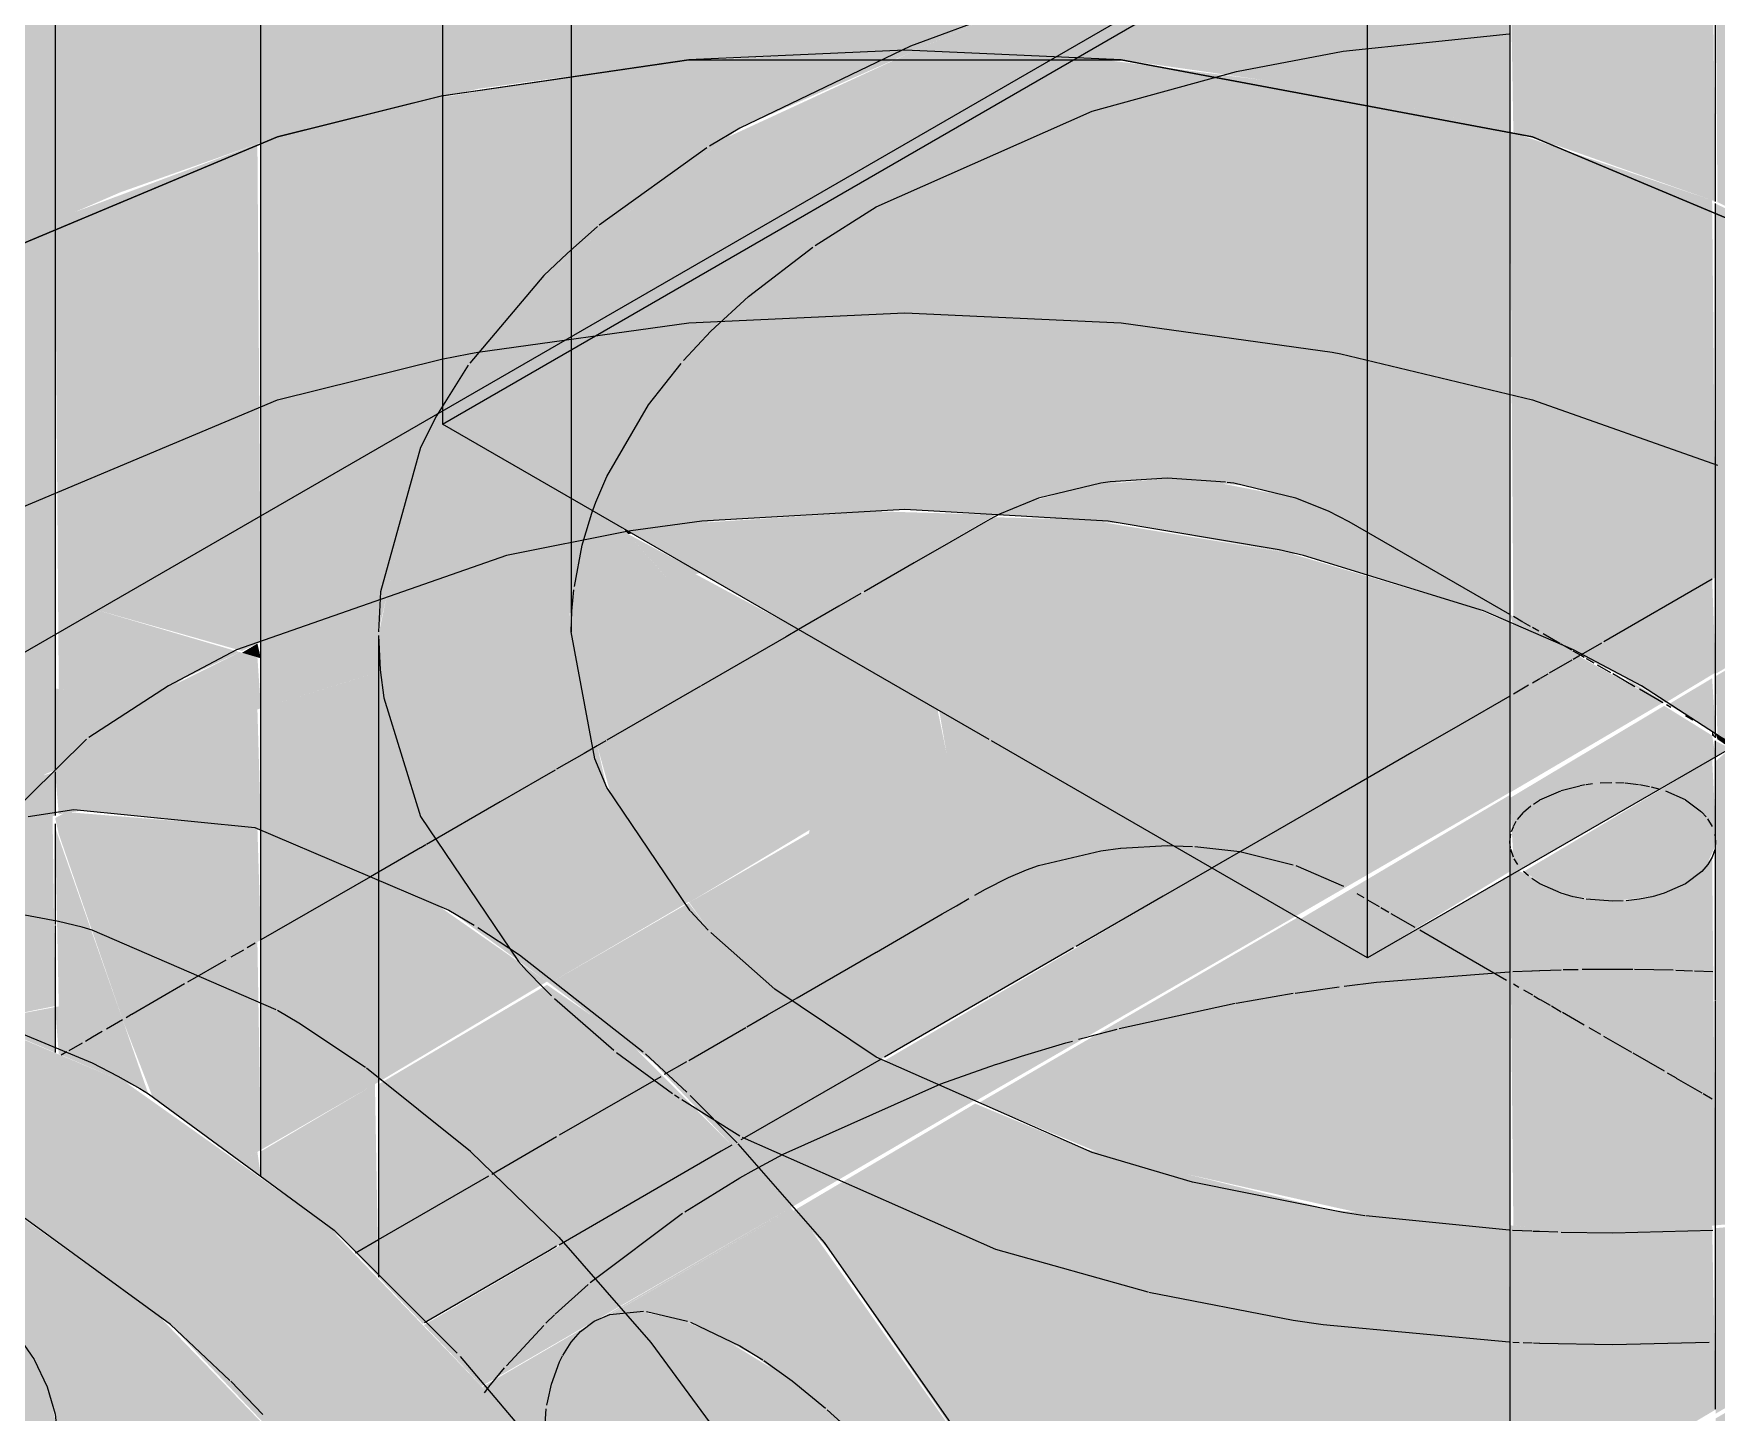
# Model space of a CAD drawing. Header units: millimetres. Extents: x -3207 to 1412, y 342 to 5433.
# Drawn here: x -1410.8 to -1280, y 1945.6 to 2052.9 of the extents above; entities that cross this region are included whole.
import ezdxf

# ---------------------------------------------------------------- set-up
doc = ezdxf.new("R2010")
doc.units = ezdxf.units.MM
for name, color, linetype, lineweight in [('A-_ANNOTSPNO_A', 7, 'Continuous', 9), ('M-_EQPT----_E', 7, 'Continuous', 9), ('M-_WATR----_E', 5, 'Continuous', 9)]:
    doc.layers.add(name, color=color, linetype=linetype, lineweight=lineweight)

# ---------------------------------------------------------------- blocks, each defined once
blk = doc.blocks.new('ВертикальныйМногоступенчатыйЦентробежныйНасос_CDM15-CDM20_CNP - CDM15-4FSWPC-698583-В10 Аксонометрия')
at = {"layer": 'M-_EQPT----_E', "lineweight": 20}
for color, points in [(252, [(-1296.01, 2007.01), (-1296.01, 2007.7), (-1308.52, 2014.92), (-1312.82, 2012.43), (-1312.06, 2012.3), (-1298.06, 2007.98)]), (155, [(-1319.19, 1987.98), (-1296.01, 2001.36), (-1296.01, 2007.01), (-1298.69, 2008.17), (-1312.89, 2012.4), (-1337.19, 1998.37), (-1320.78, 1988.89)]), (252, [(-1290.64, 2004.46), (-1290.52, 2004.53), (-1296.01, 2007.7), (-1295.74, 2006.88), (-1291.19, 2004.72)]), (145, [(-1296.01, 2001.36), (-1290.64, 2004.46), (-1296.01, 2007.01), (-1296.01, 2002.16)]), (153, [(-1350.53, 1990.66), (-1339.81, 1996.85), (-1340.52, 2000.29), (-1347.43, 2004.28), (-1350.47, 1990.95)]), (145, [(-1296.01, 1993.85), (-1284.12, 2000.84), (-1290.64, 2004.46), (-1296.01, 2001.36), (-1296.01, 1993.87)]), (155, [(-1312.69, 1984.22), (-1296.01, 1993.87), (-1296.01, 2001.36), (-1319.16, 1987.96), (-1314.97, 1985.54)]), (252, [(-1295.08, 1987.91), (-1280.01, 1996.62), (-1280.28, 1998.29), (-1284.01, 2000.6), (-1296.01, 1993.43), (-1295.74, 1988.82), (-1295.11, 1987.95)]), (252, [(-1280.01, 1998.1), (-1280.28, 1998.62), (-1280.28, 1998.29), (-1280.02, 1998.11)]), (252, [(-1278.85, 1997.29), (-1278.41, 1997.54), (-1280.01, 1998.46), (-1279.87, 1998), (-1279.5, 1997.75)]), (145, [(-1288.01, 1985.4), (-1284.98, 1985.79), (-1283.18, 1986.38), (-1281.72, 1987.23), (-1280.68, 1988.27), (-1280.13, 1989.5), (-1280.01, 1991.12), (-1280.28, 1996.46), (-1294.94, 1987.71), (-1292.84, 1986.39), (-1291.05, 1985.79), (-1289.05, 1985.48)]), (145, [(-1296.01, 1987.38), (-1295.11, 1987.95), (-1295.89, 1989.51), (-1296.01, 1988.82), (-1296.01, 1987.45)])]:
    blk.add_hatch(color=color, dxfattribs=at).paths.add_polyline_path(points)
h = blk.add_hatch(color=153, dxfattribs=at)
h.paths.add_polyline_path([(-1302.74, 1932.23), (-1296.01, 1933.84), (-1296.17, 1936.03), (-1300.38, 1933.6)])
h.paths.add_polyline_path([(-1280.01, 1939.3), (-1277.72, 1940.41), (-1265.84, 1946.49), (-1254.98, 1954.13), (-1253.37, 1955.64), (-1255.2, 1959.68), (-1280.01, 1945.17), (-1280.01, 1939.35)])
h.paths.add_polyline_path([(-1380.57, 1952.54), (-1356.53, 1966.42), (-1364.71, 1974.64), (-1370.9, 1978.9), (-1384.01, 1971.16), (-1384.01, 1956.17), (-1380.74, 1952.72)])
h.paths.add_polyline_path([(-1344.92, 1973.12), (-1319.19, 1987.98), (-1337.19, 1998.37), (-1359.83, 1985.3), (-1358.16, 1982.97), (-1345.29, 1973.28)])
h.paths.add_polyline_path([(-1351.93, 1961.57), (-1337.66, 1969.9), (-1344.92, 1973.12), (-1356.53, 1966.42), (-1353.54, 1963.27)])
h = blk.add_hatch(color=145, dxfattribs=at)
h.paths.add_polyline_path([(-1347.08, 1943.87), (-1341.52, 1944.05), (-1339.32, 1944.17), (-1350.57, 1960.13), (-1351.83, 1961.45), (-1365.97, 1953.26), (-1362.79, 1953.4), (-1359.37, 1952.49), (-1354.73, 1950.05), (-1349.99, 1946.52), (-1347.13, 1943.92)])
h.paths.add_polyline_path([(-1280.01, 1960.19), (-1265.76, 1961.48), (-1256.98, 1963.58), (-1265.87, 1982.5), (-1268.22, 1986.99), (-1276.52, 1995.65), (-1278.85, 1997.29), (-1280.01, 1996.29), (-1280.01, 1961.18)])
h.paths.add_polyline_path([(-1296.01, 1960.19), (-1296.01, 1987.38), (-1307.08, 1980.99), (-1312.53, 1984.13), (-1337.28, 1969.73), (-1327.26, 1965.55), (-1307.16, 1961.04), (-1296.08, 1960.2)])
h = blk.add_hatch(color=155, dxfattribs=at)
h.paths.add_polyline_path([(-1307.08, 1980.99), (-1296.01, 1987.71), (-1296.01, 1993.67), (-1312.32, 1984.01), (-1307.4, 1981.17)])
h.paths.add_polyline_path([(-1280.01, 1996.62), (-1278.85, 1997.29), (-1280.01, 1997.87), (-1280.01, 1997.18)])
h = blk.add_hatch(color=145, dxfattribs=at)
h.paths.add_polyline_path([(-1303.27, 1932.11), (-1302.74, 1932.23), (-1301.31, 1933.24)])
h.paths.add_polyline_path([(-1375.97, 1947.69), (-1351.93, 1961.57), (-1356.53, 1966.42), (-1380.47, 1952.44), (-1376.28, 1948.01)])
h.paths.add_polyline_path([(-1337.57, 1969.86), (-1312.69, 1984.22), (-1319.19, 1987.98), (-1344.65, 1973), (-1337.66, 1969.9)])
h = blk.add_hatch(color=145, dxfattribs=at)
h.paths.add_polyline_path([(-1336.93, 1927.78), (-1331.07, 1928.26), (-1338.15, 1942.46), (-1339.12, 1943.87), (-1344.68, 1944.05), (-1346.99, 1943.78), (-1342.85, 1939), (-1340.17, 1935.1), (-1337.75, 1930.21), (-1337.09, 1928.26)])
h.paths.add_polyline_path([(-1288.01, 1959.58), (-1280.01, 1960.19), (-1280.28, 1988.82), (-1281.72, 1987.23), (-1283.18, 1986.38), (-1284.99, 1985.78), (-1287.21, 1985.46), (-1289.71, 1985.53), (-1291.35, 1985.86), (-1292.84, 1986.39), (-1294.52, 1987.4), (-1295.34, 1987.77), (-1296.01, 1987.38), (-1295.74, 1960.17), (-1288.81, 1959.64)])
h = blk.add_hatch(color=153, dxfattribs=at)
h.paths.add_polyline_path([(-1384.01, 1956.17), (-1384.28, 1971.18), (-1393.15, 1965.94), (-1393.15, 1963.96), (-1386.85, 1959.17), (-1384.28, 1956.46)])
h.paths.add_polyline_path([(-1356.53, 1966.42), (-1344.92, 1973.12), (-1345.29, 1973.28), (-1358.3, 1983.17), (-1359.87, 1985.27), (-1370.71, 1979.01), (-1362.66, 1972.9), (-1357.22, 1967.16)])
h = blk.add_hatch(color=153, dxfattribs=at)
h.paths.add_polyline_path([(-1393.15, 1963.96), (-1393.42, 1965.9), (-1394.75, 1965.13), (-1393.19, 1963.99)])
h.paths.add_polyline_path([(-1401.88, 1970.34), (-1403.9, 1976.18), (-1408.67, 1973.43), (-1402.56, 1970.83)])
h = blk.add_hatch(color=145, dxfattribs=at)
h.paths.add_polyline_path([(-1351.82, 1961.45), (-1351.93, 1961.57), (-1375.92, 1947.63), (-1372.75, 1944.03), (-1366.77, 1935.27), (-1356.09, 1941.28), (-1351.91, 1942.9), (-1347.36, 1944.17), (-1349.62, 1946.2), (-1351.83, 1948.1), (-1357.68, 1951.68), (-1360.39, 1952.82), (-1363.52, 1953.46), (-1366.02, 1953.25), (-1351.83, 1961.45)])
h.paths.add_polyline_path([(-1310.9, 1930.39), (-1307.49, 1931.1), (-1303.27, 1932.11), (-1296.01, 1936.3), (-1296.08, 1960.2), (-1309.84, 1961.38), (-1329.28, 1966.19), (-1337.6, 1969.66), (-1351.71, 1961.33), (-1348.94, 1958.24), (-1339.02, 1943.86), (-1336.21, 1943.38), (-1331.66, 1942), (-1326.76, 1939.54), (-1310.92, 1930.4)])
h.paths.add_polyline_path([(-1280.01, 1945.54), (-1255.34, 1959.98), (-1256.98, 1963.58), (-1268.16, 1961.09), (-1280.01, 1959.97), (-1280.01, 1945.61)])
h = blk.add_hatch(color=145, dxfattribs=at)
h.paths.add_polyline_path([(-1343.06, 1927.5), (-1336.93, 1927.78), (-1338.57, 1932.1), (-1341.28, 1936.84), (-1345.34, 1942), (-1347.25, 1943.85), (-1349.91, 1943.38), (-1353.06, 1942.62), (-1359.23, 1939.62), (-1366.75, 1935.25), (-1362.2, 1928.58), (-1357.46, 1928.15), (-1344.38, 1927.56)])
h.paths.add_polyline_path([(-1330.97, 1928.05), (-1323.64, 1928.62), (-1311.16, 1930.54), (-1330.86, 1941.65), (-1334.25, 1942.91), (-1339.06, 1943.78), (-1336.44, 1939.43), (-1331.02, 1928.15)])
h.paths.add_polyline_path([(-1296.01, 1936.3), (-1280.01, 1945.86), (-1280.28, 1960.17), (-1288.94, 1959.65), (-1296.01, 1960.19), (-1296.01, 1936.71)])
at = {"layer": 'M-_EQPT----_E', "color": 153, "lineweight": 20}
for p, q in [((-1280.01, 2039.82), (-1280.01, 2119.15)), ((-1296.01, 2113.69), (-1296.01, 2045.28)), ((-1369.01, 2089.02), (-1369.01, 2049.6)), ((-1393.15, 2005.57), (-1393.15, 2044.41)), ((-1409.15, 2038.34), (-1409.15, 2001.96)), ((-1369.01, 2016.74), (-1369.01, 2013.18)), ((-1369.01, 2013.18), (-1369.01, 2007.85)), ((-1368.77, 2009.87), (-1368.15, 2013.11)), ((-1368.15, 2013.11), (-1368.04, 2013.53)), ((-1383.85, 2009.46), (-1384.01, 2006.35)), ((-1368.96, 2007.97), (-1368.81, 2009.62)), ((-1369.01, 2006.35), (-1368.96, 2007.97)), ((-1369.01, 2007.85), (-1369.01, 2006.35)), ((-1367.19, 1996.49), (-1369.01, 2006.35)), ((-1393.15, 2004.3), (-1393.15, 2005.57)), ((-1384.01, 2006.08), (-1383.87, 2003.41)), ((-1384.01, 2006.07), (-1384.01, 2003.22)), ((-1393.15, 2000.4), (-1393.15, 2004.3)), ((-1384.01, 2003.22), (-1384.01, 2001.61)), ((-1383.87, 2003.41), (-1383.59, 2001.23)), ((-1366.99, 1997.49), (-1368.01, 1996.9)), ((-1409.15, 1995.96), (-1409.15, 1995.61)), ((-1280.01, 1995.33), (-1280.01, 1996.62)), ((-1358.35, 1983.15), (-1359.74, 1984.63)), ((-1409.15, 1983.52), (-1409.15, 1977.17)), ((-1353.17, 1978.57), (-1358.16, 1982.97)), ((-1373.12, 1980.72), (-1372.48, 1980.01)), ((-1373.03, 1981.23), (-1363.42, 1973.7)), ((-1384.01, 1977.52), (-1384.01, 1956.17)), ((-1370.32, 1977.83), (-1365.71, 1973.81)), ((-1409.15, 1977.17), (-1409.15, 1973.63)), ((-1403.9, 1976.18), (-1405.15, 1975.46)), ((-1406.24, 1974.83), (-1406.8, 1974.5)), ((-1405.49, 1975.26), (-1406.24, 1974.83)), ((-1393.15, 1963.96), (-1393.15, 1974.83)), ((-1385.02, 1972.46), (-1390.21, 1975.92)), ((-1296.01, 1975.72), (-1296.01, 1941.27)), ((-1408.23, 1973.68), (-1408.67, 1973.43)), ((-1407.06, 1974.36), (-1408.08, 1973.77)), ((-1365.48, 1973.63), (-1361.13, 1970.44)), ((-1363.24, 1973.54), (-1360.02, 1970.54)), ((-1280.01, 1950.51), (-1280.01, 1971.02)), ((-1360.99, 1970.35), (-1360.63, 1970.11)), ((-1308.97, 1961.18), (-1320.69, 1963.56)), ((-1307.3, 1960.93), (-1308.97, 1961.18)), ((-1296.07, 1959.82), (-1307.21, 1960.92)), ((-1294.3, 1959.73), (-1295.8, 1959.8)), ((-1293.7, 1959.7), (-1294.22, 1959.72)), ((-1292.28, 1959.65), (-1293.7, 1959.7)), ((-1288.01, 1959.58), (-1292.03, 1959.64)), ((-1280.22, 1959.8), (-1288.01, 1959.58)), ((-1370.71, 1958.23), (-1380.42, 1952.62)), ((-1310.53, 1952.47), (-1296.07, 1951.12)), ((-1295.79, 1951.11), (-1295.28, 1951.09)), ((-1294.99, 1951.07), (-1294.29, 1951.04)), ((-1294.17, 1951.04), (-1293.7, 1951.02)), ((-1280.01, 1945.89), (-1280.01, 1950.51))]:
    blk.add_line(p, q, dxfattribs=at)
at = {"layer": 'M-_EQPT----_E', "color": 253, "lineweight": 20}
for p, q in [((-1409.15, 2112.19), (-1409.15, 2038.34)), ((-1393.15, 2044.41), (-1393.15, 2102.95))]:
    blk.add_line(p, q, dxfattribs=at)
at = {"layer": 'M-_EQPT----_E', "color": 8, "lineweight": 20}
for p, q in [((-1296.01, 2054.35), (-1296.01, 2045.28)), ((-1280.01, 2039.82), (-1280.01, 2054.35)), ((-1308.97, 2051.52), (-1296.07, 2052.88)), ((-1317.28, 2049.95), (-1308.97, 2051.52)), ((-1368.04, 2013.53), (-1367.41, 2015.59)), ((-1295, 2007.12), (-1295.74, 2007.54)), ((-1294.4, 2006.77), (-1294.94, 2007.08)), ((-1293.76, 2006.4), (-1294.25, 2006.69)), ((-1292.13, 2005.46), (-1293.42, 2006.21)), ((-1291.19, 2004.92), (-1292.01, 2005.39)), ((-1409.15, 2001.96), (-1409.15, 1995.96)), ((-1393.6, 1982.13), (-1394.22, 1981.77))]:
    blk.add_line(p, q, dxfattribs=at)
at = {"layer": 'M-_EQPT----_E', "color": 155, "lineweight": 20}
for p, q in [((-1369.01, 2049.6), (-1369.01, 2018.97)), ((-1296.01, 2045.28), (-1296.01, 2042.87)), ((-1335.7, 2015.51), (-1336.43, 2015.13)), ((-1336.8, 2014.92), (-1339.5, 2013.36)), ((-1336.43, 2015.13), (-1336.8, 2014.92)), ((-1339.5, 2013.36), (-1342.35, 2011.72)), ((-1342.35, 2011.72), (-1346.24, 2009.47)), ((-1346.49, 2009.33), (-1348.21, 2008.34)), ((-1280.01, 1998.1), (-1280.01, 2008.11)), ((-1296.01, 2003.4), (-1296.01, 1998.39)), ((-1296.01, 2001.36), (-1299.87, 1999.13)), ((-1299.87, 1999.13), (-1303.63, 1996.96)), ((-1296.01, 1998.39), (-1296.01, 1987.38)), ((-1296.01, 1998.31), (-1296.01, 1994.96)), ((-1280.01, 1996.62), (-1280.01, 1997.87)), ((-1303.63, 1996.96), (-1310.53, 1992.98)), ((-1296.01, 1994.96), (-1296.01, 1993.87)), ((-1280.01, 1990.02), (-1280.01, 1995.33)), ((-1296.01, 1993.33), (-1296.01, 1992.88)), ((-1310.53, 1992.98), (-1319.16, 1988)), ((-1296.01, 1992.87), (-1296.01, 1990.71)), ((-1296.01, 1990.65), (-1296.01, 1990.02)), ((-1332.66, 1988.18), (-1327.83, 1989.33)), ((-1327.83, 1989.33), (-1326.29, 1989.53)), ((-1326.27, 1989.54), (-1322.66, 1989.73)), ((-1322.66, 1989.73), (-1322.15, 1989.72)), ((-1322.15, 1989.72), (-1320.7, 1989.67)), ((-1320.51, 1989.66), (-1317.48, 1989.33)), ((-1317.48, 1989.33), (-1317.01, 1989.26)), ((-1317.01, 1989.26), (-1312.86, 1988.24)), ((-1295.97, 1989.56), (-1296.01, 1989.99)), ((-1295.74, 1988.82), (-1295.94, 1989.42)), ((-1280.01, 1990.02), (-1280.05, 1989.56)), ((-1333.61, 1987.84), (-1332.66, 1988.18)), ((-1319.19, 1987.98), (-1322.97, 1985.79)), ((-1312.66, 1988.18), (-1308.94, 1986.58)), ((-1295.4, 1988.25), (-1295.68, 1988.71)), ((-1307.92, 1986), (-1307.37, 1985.68)), ((-1307.08, 1985.52), (-1306.18, 1985)), ((-1285.94, 1985.56), (-1286.97, 1985.44)), ((-1284.96, 1985.75), (-1285.94, 1985.56)), ((-1345.28, 1981.45), (-1340.16, 1984.41)), ((-1306.04, 1984.91), (-1305.42, 1984.56)), ((-1305.26, 1984.46), (-1303.39, 1983.38)), ((-1303.02, 1983.17), (-1300.15, 1981.51)), ((-1300.15, 1981.51), (-1296.27, 1979.27)), ((-1306.38, 1979.1), (-1296.07, 1979.92)), ((-1281.64, 1980), (-1280.23, 1979.94)), ((-1353.75, 1976.56), (-1351.43, 1977.9)), ((-1336.59, 1977.93), (-1344.65, 1973.28)), ((-1330.55, 1974.38), (-1330.03, 1974.53)), ((-1340.27, 1971.19), (-1336.01, 1972.7)), ((-1336.01, 1972.7), (-1335.73, 1972.79)), ((-1335.73, 1972.79), (-1333.99, 1973.35)), ((-1352.54, 1965.73), (-1340.27, 1971.19))]:
    blk.add_line(p, q, dxfattribs=at)
at = {"layer": 'M-_EQPT----_E', "color": 251, "lineweight": 20}
for p, q in [((-1328.51, 2046.85), (-1317.28, 2049.95)), ((-1345.29, 2039.42), (-1328.51, 2046.85)), ((-1350.04, 2036.41), (-1345.29, 2039.42)), ((-1355.22, 2032.45), (-1350.23, 2036.28)), ((-1348.21, 2008.34), (-1351.33, 2006.53)), ((-1280.01, 2000.48), (-1280.01, 2001.39)), ((-1280.01, 1998.1), (-1280.01, 2000.28))]:
    blk.add_line(p, q, dxfattribs=at)
at = {"layer": 'M-_EQPT----_E', "color": 252, "lineweight": 20}
for p, q in [((-1296.01, 2045.28), (-1296.01, 2042.87)), ((-1358.46, 2044), (-1366.83, 2037.98)), ((-1366.96, 2037.88), (-1369.34, 2035.79)), ((-1358.16, 2029.73), (-1355.22, 2032.45)), ((-1360.28, 2027.46), (-1358.16, 2029.73)), ((-1363, 2024.02), (-1360.47, 2027.24)), ((-1366.25, 2018.45), (-1363, 2024.01)), ((-1367.1, 2016.43), (-1366.25, 2018.45)), ((-1280.01, 2003.19), (-1280.01, 2007.88)), ((-1288.88, 2005.47), (-1290.64, 2004.46)), ((-1290.52, 2004.53), (-1291.08, 2004.85)), ((-1290.22, 2004.36), (-1290.52, 2004.53)), ((-1289.45, 2003.91), (-1290.05, 2004.26)), ((-1280.01, 2002.11), (-1280.01, 2002.91)), ((-1280.01, 2001.48), (-1280.01, 2001.94)), ((-1281.78, 1999.48), (-1282.35, 1999.82)), ((-1280.31, 1998.64), (-1280.67, 1998.84)), ((-1290.55, 1994.4), (-1290.15, 1994.47)), ((-1290.08, 1994.48), (-1289.58, 1994.55)), ((-1288.98, 1994.6), (-1288.08, 1994.64)), ((-1287.77, 1994.63), (-1287.12, 1994.61)), ((-1287.04, 1994.6), (-1286.01, 1994.49)), ((-1285.94, 1994.48), (-1285.15, 1994.33)), ((-1294.18, 1992.96), (-1293.7, 1993.26)), ((-1293.67, 1993.28), (-1292.06, 1994)), ((-1292.01, 1994.02), (-1290.58, 1994.39)), ((-1285.01, 1994.3), (-1284.35, 1994.12)), ((-1295.41, 1991.77), (-1294.96, 1992.31)), ((-1294.94, 1992.33), (-1294.38, 1992.81)), ((-1296.01, 1990.02), (-1295.94, 1990.61)), ((-1295.89, 1990.82), (-1295.74, 1991.2)), ((-1295.74, 1991.21), (-1295.51, 1991.62)), ((-1294.57, 1987.38), (-1294.94, 1987.71)), ((-1293.67, 1986.75), (-1294.31, 1987.17)), ((-1292.01, 1986.02), (-1293.67, 1986.75)), ((-1291.08, 1985.75), (-1292.01, 1986.02)), ((-1290.27, 1985.59), (-1291.07, 1985.75)), ((-1293.69, 1980.02), (-1292.03, 1980.07)), ((-1291.39, 1980.09), (-1290.71, 1980.1)), ((-1286.32, 1980.11), (-1283.32, 1980.06)), ((-1295.79, 1979.94), (-1294.31, 1980)), ((-1295.74, 1978.97), (-1295.31, 1978.72)), ((-1294.29, 1980), (-1293.7, 1980.02)), ((-1283.11, 1980.05), (-1281.8, 1980)), ((-1294.94, 1978.5), (-1294.26, 1978.11)), ((-1294.14, 1978.04), (-1293.67, 1977.77)), ((-1293.66, 1977.77), (-1292.88, 1977.32)), ((-1292.78, 1977.26), (-1292.01, 1976.81)), ((-1291.92, 1976.76), (-1290.99, 1976.23)), ((-1290.98, 1976.22), (-1290.24, 1975.79)), ((-1289.87, 1975.58), (-1288.96, 1975.06)), ((-1288.72, 1974.91), (-1286.56, 1973.67)), ((-1286.46, 1973.61), (-1284.01, 1972.2))]:
    blk.add_line(p, q, dxfattribs=at)
at = {"layer": 'M-_EQPT----_E', "color": 145, "lineweight": 20}
for p, q in [((-1296.01, 2042.87), (-1296.01, 2007.01)), ((-1296.01, 2042.87), (-1296.01, 2007.01)), ((-1280.01, 2010.6), (-1280.01, 2039.66)), ((-1280.01, 2008.11), (-1280.01, 2039.66)), ((-1377.03, 2027.09), (-1379.49, 2023.16)), ((-1369.01, 2018.97), (-1369.01, 2016.74)), ((-1367.41, 2015.59), (-1367.1, 2016.43)), ((-1308.52, 2014.92), (-1310.12, 2015.75)), ((-1296.01, 2007.7), (-1308.52, 2014.92)), ((-1280.28, 2010.44), (-1288.71, 2005.58)), ((-1280.01, 2008.11), (-1280.01, 2010.6)), ((-1351.33, 2006.53), (-1352.29, 2005.98)), ((-1296.01, 2007.01), (-1296.01, 2003.4)), ((-1296.01, 2007.01), (-1296.01, 2003.4)), ((-1352.29, 2005.98), (-1358.91, 2002.16)), ((-1291.18, 2004.15), (-1292.95, 2003.13)), ((-1290.64, 2004.46), (-1291.08, 2004.21)), ((-1288.15, 2003.16), (-1289.19, 2003.76)), ((-1296.01, 2003.4), (-1296.01, 2001.36)), ((-1293.67, 2002.71), (-1294.25, 2002.37)), ((-1293.06, 2003.07), (-1293.66, 2002.72)), ((-1287.7, 2002.9), (-1288.01, 2003.08)), ((-1286.3, 2002.09), (-1287.7, 2002.9)), ((-1384.01, 2001.61), (-1384.01, 1987.05)), ((-1383.59, 2001.23), (-1380.74, 1992)), ((-1358.97, 2002.12), (-1366.25, 1997.92)), ((-1296.01, 2001.36), (-1296.01, 1998.39)), ((-1294.56, 2002.2), (-1295.74, 2001.52)), ((-1284.5, 2001.06), (-1285.94, 2001.89)), ((-1284.12, 2000.84), (-1284.5, 2001.06)), ((-1393.15, 1990.93), (-1393.15, 2000.4)), ((-1283.5, 2000.48), (-1283.84, 2000.67)), ((-1366.33, 1997.87), (-1366.99, 1997.49)), ((-1280.01, 1997.44), (-1280.01, 1997.87)), ((-1280.01, 1996.62), (-1280.01, 1997.18)), ((-1368.01, 1996.9), (-1370.15, 1995.67)), ((-1366.25, 1994.24), (-1367.19, 1996.49)), ((-1280.01, 1995.33), (-1280.01, 1996.29)), ((-1409.15, 1995.47), (-1409.15, 1992.08)), ((-1371.48, 1994.9), (-1374.53, 1993.14)), ((-1370.27, 1995.6), (-1371.48, 1994.9)), ((-1280.01, 1977.74), (-1280.01, 1995.33)), ((-1359.76, 1984.65), (-1366.25, 1994.24)), ((-1283.91, 1993.98), (-1282.39, 1993.31)), ((-1282.35, 1993.28), (-1281.1, 1992.35)), ((-1380.74, 1992), (-1373.12, 1980.72)), ((-1374.53, 1993.14), (-1380.27, 1989.82)), ((-1281.08, 1992.33), (-1280.75, 1991.96)), ((-1409.15, 1991.42), (-1409.15, 1983.58)), ((-1393.15, 1974.83), (-1393.15, 1990.93)), ((-1280.63, 1991.8), (-1280.29, 1991.22)), ((-1280.08, 1990.63), (-1280.01, 1990.02)), ((-1380.74, 1989.55), (-1384.01, 1987.66)), ((-1380.32, 1989.8), (-1380.72, 1989.56)), ((-1384.63, 1987.31), (-1393.15, 1982.39)), ((-1384.01, 1987.66), (-1384.63, 1987.31)), ((-1384.01, 1987.05), (-1384.01, 1977.52)), ((-1336.8, 1986.34), (-1335.01, 1987.26)), ((-1335.01, 1987.26), (-1333.61, 1987.84)), ((-1296.01, 1987.38), (-1296.01, 1975.72)), ((-1339.06, 1985.04), (-1338.08, 1985.61)), ((-1337.62, 1985.87), (-1336.8, 1986.34)), ((-1322.97, 1985.79), (-1325.43, 1984.38)), ((-1408.88, 1983.83), (-1412.48, 1984.49)), ((-1340.16, 1984.41), (-1339.06, 1985.04)), ((-1325.43, 1984.38), (-1329.75, 1981.88)), ((-1391.95, 1976.95), (-1406.27, 1983.16)), ((-1376.27, 1983.36), (-1373.03, 1981.23)), ((-1394.51, 1981.6), (-1395.49, 1981.04)), ((-1351.43, 1977.9), (-1345.29, 1981.44)), ((-1329.94, 1981.77), (-1334.07, 1979.38)), ((-1395.87, 1980.82), (-1398.85, 1979.1)), ((-1291.86, 1980.08), (-1291.39, 1980.09)), ((-1399.08, 1978.97), (-1403.18, 1976.6)), ((-1334.07, 1979.38), (-1336.53, 1977.97)), ((-1308.89, 1978.8), (-1306.38, 1979.1)), ((-1345.29, 1973.28), (-1353.17, 1978.57)), ((-1326.4, 1975.49), (-1317.38, 1977.46)), ((-1317.3, 1977.48), (-1312.86, 1978.24)), ((-1312.7, 1978.26), (-1309.3, 1978.74)), ((-1280.01, 1971.02), (-1280.01, 1977.68)), ((-1403.22, 1976.58), (-1403.63, 1976.34)), ((-1390.21, 1975.92), (-1391.86, 1976.9)), ((-1355.35, 1975.63), (-1353.75, 1976.56)), ((-1359.87, 1973.02), (-1355.43, 1975.59)), ((-1329.56, 1974.66), (-1328.81, 1974.86)), ((-1328.76, 1974.88), (-1326.56, 1975.45)), ((-1333.99, 1973.35), (-1330.55, 1974.38)), ((-1361.75, 1971.94), (-1360.03, 1972.93)), ((-1344.92, 1973.12), (-1355.53, 1967)), ((-1328.51, 1965.85), (-1345.29, 1973.28)), ((-1369.93, 1967.22), (-1362.03, 1971.78)), ((-1283.77, 1972.06), (-1283.09, 1971.66)), ((-1283.07, 1971.65), (-1281.08, 1970.5)), ((-1360.42, 1969.97), (-1355.89, 1967.16)), ((-1359.75, 1970.29), (-1356.12, 1966.61)), ((-1280.99, 1970.45), (-1280.28, 1970.04)), ((-1375.19, 1964.18), (-1370.15, 1967.09)), ((-1355.53, 1967), (-1355.82, 1966.83)), ((-1357.34, 1965.95), (-1369.96, 1958.66)), ((-1356.53, 1966.42), (-1357.34, 1965.95)), ((-1354.78, 1964.52), (-1352.54, 1965.73)), ((-1320.69, 1963.56), (-1328.51, 1965.85)), ((-1355.89, 1963.89), (-1354.78, 1964.52)), ((-1384.01, 1959.09), (-1375.42, 1964.04)), ((-1360.18, 1961.24), (-1355.89, 1963.89)), ((-1367.53, 1955.74), (-1360.35, 1961.13)), ((-1385.79, 1958.06), (-1384.01, 1959.09)), ((-1370.15, 1958.56), (-1370.71, 1958.23)), ((-1370.26, 1953.28), (-1367.7, 1955.6)), ((-1370.99, 1952.57), (-1370.32, 1953.22)), ((-1368.29, 1951.94), (-1367.23, 1952.73)), ((-1363.15, 1953.49), (-1359.98, 1952.75)), ((-1359.73, 1952.66), (-1355.89, 1950.83)), ((-1374.06, 1949.26), (-1371.15, 1952.41)), ((-1369.02, 1951.11), (-1368.29, 1951.94)), ((-1369.92, 1949.57), (-1369.69, 1950.04)), ((-1369.67, 1950.08), (-1369.02, 1951.11)), ((-1355.89, 1950.83), (-1354.11, 1949.72)), ((-1375.41, 1947.62), (-1374.2, 1949.1)), ((-1370.54, 1947.84), (-1369.92, 1949.57)), ((-1375.76, 1947.16), (-1375.42, 1947.6)), ((-1370.84, 1946.54), (-1370.54, 1947.84)), ((-1370.9, 1946.2), (-1370.84, 1946.54)), ((-1371.23, 1941.97), (-1370.95, 1945.92)), ((-1349.11, 1945.85), (-1347.76, 1944.61))]:
    blk.add_line(p, q, dxfattribs=at)
at = {"layer": 'M-_EQPT----_E', "color": 8, "lineweight": 20}
blk.add_polyline3d([(-1296.07, 2061.57, 0), (-1312.86, 2059.88, 0), (-1336.01, 2054.35, 0), (-1342.63, 2051.92, 0)], dxfattribs=at)
at = {"layer": 'M-_EQPT----_E', "color": 251, "lineweight": 20}
for points in [[(-1342.63, 2051.92, 0), (-1355.89, 2045.54, 0), (-1358.26, 2044.12, 0)], [(-1327.09, 2018.02, 0), (-1327.83, 2017.91, 0), (-1332.66, 2016.76, 0), (-1335.7, 2015.51, 0)]]:
    blk.add_polyline3d(points, dxfattribs=at)
at = {"layer": 'M-_EQPT----_E', "color": 155, "lineweight": 20}
for points in [[(-1369.34, 2035.79, 0), (-1371.15, 2034.06, 0), (-1376.91, 2027.25, 0)], [(-1280.08, 1989.41, 0), (-1280.28, 1988.82, 0), (-1280.61, 1988.26, 0)], [(-1280.62, 1988.25, 0), (-1281.08, 1987.71, 0), (-1282.35, 1986.75, 0)], [(-1282.35, 1986.75, 0), (-1284.01, 1986.02, 0), (-1284.95, 1985.75, 0)]]:
    blk.add_polyline3d(points, dxfattribs=at)
at = {"layer": 'M-_EQPT----_E', "color": 153, "lineweight": 20}
for points in [[(-1379.49, 2023.16, 0), (-1380.74, 2020.69, 0), (-1383.85, 2009.46, 0)], [(-1406.28, 1983.16, 0), (-1407.05, 1983.38, 0), (-1408.88, 1983.83, 0)], [(-1372.48, 1980.01, 0), (-1371.15, 1978.64, 0), (-1370.55, 1978.04, 0)], [(-1369.97, 1959.28, 0), (-1376.86, 1965.94, 0), (-1384.94, 1972.41, 0)], [(-1293.69, 1951.02, 0), (-1288.01, 1950.92, 0), (-1280.52, 1951.1, 0)]]:
    blk.add_polyline3d(points, dxfattribs=at)
at = {"layer": 'M-_EQPT----_E', "color": 252, "lineweight": 20}
for points in [[(-1318.14, 2018.01, 0), (-1322.66, 2018.3, 0), (-1327.09, 2018.02, 0)], [(-1310.12, 2015.75, 0), (-1312.66, 2016.76, 0), (-1317.48, 2017.91, 0), (-1317.99, 2017.98, 0)], [(-1287.2, 1985.42, 0), (-1288.01, 1985.4, 0), (-1290.08, 1985.56, 0)], [(-1290.38, 1980.11, 0), (-1288.01, 1980.12, 0), (-1286.46, 1980.12, 0)]]:
    blk.add_polyline3d(points, dxfattribs=at)
at = {"layer": 'M-_EQPT----_E', "color": 145, "lineweight": 20}
for points in [[(-1411.24, 1992, 0), (-1407.69, 1992.53, 0), (-1393.62, 1991.13, 0), (-1378.52, 1984.71, 0), (-1376.55, 1983.53, 0)], [(-1355.73, 1967.06, 0), (-1336.01, 1958.35, 0), (-1324.16, 1955.01, 0)], [(-1356.06, 1966.54, 0), (-1349.35, 1958.85, 0), (-1338.95, 1943.99, 0)], [(-1355.94, 1941.78, 0), (-1362.79, 1951.09, 0), (-1369.96, 1959.28, 0)], [(-1324.1, 1954.99, 0), (-1312.86, 1952.81, 0), (-1310.53, 1952.47, 0)], [(-1367.23, 1952.73, 0), (-1366.02, 1953.25, 0), (-1363.39, 1953.51, 0)], [(-1354.03, 1949.67, 0), (-1351.83, 1948.1, 0), (-1349.24, 1945.96, 0)]]:
    blk.add_polyline3d(points, dxfattribs=at)
blk = doc.blocks.new('ВертикальныйМногоступенчатыйЦентробежныйНасос_CDM15-CDM20_CNP - CDM15-4FSWPC-V1-В10 Аксонометрия')
at = {"layer": 'M-_EQPT----_E', "lineweight": 20}
h = blk.add_hatch(color=254, dxfattribs=at)
h.paths.add_polyline_path([(-1419.07, 2033.45), (-1409.15, 2038.34), (-1409.15, 2112.19), (-1419.07, 2117.92), (-1419.07, 2039.78)])
h.paths.add_polyline_path([(-1393.15, 2044.41), (-1391.86, 2044.86), (-1379.03, 2047.93), (-1379.03, 2094.8), (-1393.15, 2102.95), (-1393.15, 2044.86)])
for color, points in [(9, [(-1409.15, 2038.34), (-1404.11, 2040.53), (-1393.15, 2044.41), (-1393.42, 2103.11), (-1409.15, 2112.19), (-1409.15, 2039.78)]), (253, [(-1379.03, 2047.93), (-1376.28, 2048.59), (-1369.01, 2049.6), (-1369.01, 2089.02), (-1379.03, 2094.8), (-1379.03, 2048.59)]), (143, [(-1369.01, 2049.6), (-1358.16, 2050.94), (-1342.15, 2051.63), (-1336.01, 2054.35), (-1312.86, 2059.88), (-1307.08, 2060.32), (-1307.08, 2064.81), (-1338.06, 2082.7), (-1339.52, 2080.55), (-1341.23, 2078.75), (-1343.06, 2077.42), (-1345.29, 2076.6), (-1347.14, 2076.64), (-1349.18, 2077.57), (-1369.01, 2089.02), (-1369.01, 2050.86)]), (8, [(-1280.01, 2039.82), (-1280.28, 2061.19), (-1289.65, 2061.65), (-1296.01, 2061.17), (-1295.74, 2045.22), (-1292.01, 2044.07), (-1280.06, 2039.84)]), (8, [(-1307.08, 2047.93), (-1307.08, 2060.32), (-1314.42, 2059.51), (-1336.45, 2054.15), (-1342.23, 2051.59), (-1326.24, 2050.86), (-1308.97, 2048.38)]), (145, [(-1364.29, 2014.01), (-1357.4, 2015.05), (-1343.06, 2015.86), (-1335.63, 2015.44), (-1332.66, 2016.76), (-1326.24, 2018.03), (-1322.66, 2018.3), (-1316.77, 2017.74), (-1312.06, 2016.49), (-1307.08, 2014.09), (-1307.08, 2047.93), (-1309.84, 2048.59), (-1328.51, 2050.97), (-1342.23, 2051.59), (-1356.79, 2044.86), (-1369.01, 2035.67), (-1369.01, 2016.74), (-1364.99, 2014.42)]), (143, [(-1406.24, 2001.42), (-1406.24, 2008.15), (-1394.62, 2004.87), (-1393.15, 2005.57), (-1393.42, 2044.31), (-1408.43, 2038.7), (-1409.15, 2038.34), (-1408.87, 2001.91), (-1406.8, 2001.52)]), (252, [(-1290.52, 2004.53), (-1280.01, 2010.6), (-1280.28, 2039.92), (-1296.01, 2045.28), (-1295.74, 2007.54), (-1291.08, 2004.85)]), (252, [(-1280.01, 2003.09), (-1250.2, 2020.49), (-1255.01, 2025.03), (-1280.01, 2010.6), (-1280.01, 2003.19)]), (252, [(-1278.41, 1997.54), (-1247.27, 2015.8), (-1249.56, 2019.89), (-1249.95, 2020.26), (-1280.01, 2002.91), (-1279.87, 1998.38), (-1278.99, 1997.87)]), (252, [(-1312.82, 2012.43), (-1308.52, 2014.92), (-1312.66, 2016.76), (-1319.16, 2018.04), (-1322.66, 2018.3), (-1328.51, 2017.75), (-1333.07, 2016.57), (-1335.63, 2015.44), (-1326.24, 2014.78), (-1313.64, 2012.58)]), (8, [(-1369.01, 2013.18), (-1364.59, 2013.96), (-1365.3, 2014.6), (-1369.01, 2016.74), (-1369.01, 2014.38)]), (145, [(-1351.33, 2006.53), (-1336.01, 2015.46), (-1345.29, 2015.73), (-1359.87, 2014.78), (-1364.29, 2014.01), (-1352.46, 2007.19)]), (8, [(-1364.59, 2013.96), (-1364.29, 2014.01), (-1364.99, 2014.42)]), (155, [(-1337.19, 1998.37), (-1312.82, 2012.43), (-1328.72, 2015.05), (-1336.01, 2015.27), (-1336.8, 2014.92), (-1351.33, 2006.53), (-1337.88, 1998.77)]), (153, [(-1369.01, 2007.85), (-1361.3, 2010.23), (-1364.59, 2013.96), (-1369.01, 2013.18), (-1369.01, 2008.74)]), (153, [(-1361.3, 2010.23), (-1358.98, 2010.95), (-1364.59, 2013.96), (-1362.22, 2011.28)]), (252, [(-1283.91, 2000.84), (-1280.01, 2003.19), (-1280.28, 2010.44), (-1290.52, 2004.53), (-1287.11, 2002.79), (-1285.09, 2001.68), (-1284.01, 2000.92)]), (143, [(-1386.68, 2002.4), (-1384.01, 2003.22), (-1383.93, 2006.71), (-1383.3, 2009.45), (-1388.06, 2007.98), (-1393.15, 2005.57), (-1393.15, 2004.3), (-1388.06, 2002.8)]), (143, [(-1409.15, 1995.96), (-1399.08, 2002.76), (-1394.8, 2004.78), (-1406.24, 2008.15), (-1406.24, 2001.42), (-1409.15, 2001.96), (-1409.15, 1997.87)]), (153, [(-1393.15, 2004.3), (-1393.42, 2005.44), (-1394.62, 2004.73), (-1393.23, 2004.32)]), (153, [(-1409.15, 1995.47), (-1393.15, 2000.4), (-1393.42, 2004.38), (-1394.8, 2004.78), (-1401.15, 2001.59), (-1409.15, 1995.96), (-1409.15, 1995.61)]), (145, [(-1284.02, 2000.78), (-1284.12, 2000.99), (-1287.11, 2002.79), (-1286.3, 2002.09), (-1284.12, 2000.84)]), (252, [(-1280.01, 1998.46), (-1280.28, 2002.75), (-1283.7, 2000.7), (-1280.16, 1998.55), (-1280.02, 1998.47)]), (153, [(-1393.15, 1990.93), (-1393.42, 2000.32), (-1409.15, 1995.47), (-1408.87, 1992.16), (-1407.05, 1992.46), (-1393.22, 1990.96)]), (153, [(-1414.91, 1976.08), (-1409.15, 1977.25), (-1409.35, 1992.01), (-1414.8, 1990.33), (-1418.16, 1986.48), (-1419.07, 1984.57), (-1419.07, 1977.39), (-1416.77, 1976.87), (-1415.45, 1976.31)]), (153, [(-1403.9, 1976.18), (-1393.15, 1982.39), (-1393.42, 1991.05), (-1394.56, 1991.23), (-1408.29, 1992.34), (-1409.15, 1991.87), (-1408.87, 1990.63), (-1404.16, 1976.95)]), (153, [(-1406.24, 1974.83), (-1403.9, 1976.18), (-1409.15, 1991.13), (-1408.87, 1977.22), (-1406.24, 1977.71), (-1406.24, 1976.95)]), (153, [(-1394.75, 1965.13), (-1393.15, 1966.06), (-1393.42, 1982.23), (-1403.9, 1976.18), (-1401.54, 1970.09), (-1395.49, 1965.67)]), (153, [(-1408.67, 1973.43), (-1406.24, 1974.83), (-1406.24, 1977.71), (-1409.15, 1977.17), (-1408.87, 1973.52)])]:
    blk.add_hatch(color=color, dxfattribs=at).paths.add_polyline_path(points)
h = blk.add_hatch(color=153, dxfattribs=at)
h.paths.add_polyline_path([(-1379.03, 2023.07), (-1371.15, 2034.06), (-1369.01, 2035.68), (-1369.01, 2049.6), (-1379.03, 2047.93), (-1379.03, 2023.86)])
h.paths.add_polyline_path([(-1369.01, 2089.02), (-1369.01, 2100.57), (-1379.03, 2106.35), (-1379.03, 2094.8), (-1370.15, 2089.68)])
h = blk.add_hatch(color=145, dxfattribs=at)
h.paths.add_polyline_path([(-1369.01, 2035.67), (-1355.89, 2045.54), (-1342.23, 2051.59), (-1345.29, 2051.53), (-1361.04, 2050.7), (-1369.01, 2049.6), (-1369.01, 2035.68)])
h.paths.add_polyline_path([(-1369.01, 2016.74), (-1369.01, 2035.67), (-1371.15, 2034.06), (-1379.03, 2023.07), (-1379.03, 2022.52), (-1370.75, 2017.74)])
h.paths.add_polyline_path([(-1346.59, 2076.47), (-1344.65, 2076.74), (-1343.06, 2077.42), (-1341.23, 2078.75), (-1338.91, 2081.45), (-1338.23, 2082.79), (-1369.01, 2100.57), (-1369.01, 2089.02), (-1347.14, 2076.64)])
h = blk.add_hatch(color=8, dxfattribs=at)
h.paths.add_polyline_path([(-1255.01, 2025.03), (-1250.99, 2027.35), (-1253.85, 2037), (-1255.69, 2056.77), (-1255.53, 2058.06), (-1263.16, 2059.88), (-1280.01, 2061.17), (-1279.87, 2039.78), (-1267.04, 2033.45), (-1256.09, 2026.04)])
h.paths.add_polyline_path([(-1296.01, 2045.28), (-1296.01, 2061.17), (-1307.08, 2060.32), (-1307.08, 2047.93), (-1298.01, 2045.76)])
h.paths.add_polyline_path([(-1235.56, 2052.38), (-1235.56, 2095.15), (-1238.75, 2093.31), (-1248.02, 2084.71), (-1253.85, 2071.83), (-1255.53, 2058.06), (-1238.6, 2053.72), (-1236.37, 2052.74)])
h = blk.add_hatch(color=253, dxfattribs=at)
h.paths.add_polyline_path([(-1419.07, 1989.01), (-1414.8, 1990.33), (-1409.59, 1995.65), (-1409.15, 1995.96), (-1409.15, 2001.96), (-1419.07, 2003.82), (-1419.07, 1989.2)])
h.paths.add_polyline_path([(-1379.03, 2030.33), (-1379.03, 2047.93), (-1391.86, 2044.86), (-1382.33, 2034.06)])
h = blk.add_hatch(color=145, dxfattribs=at)
h.paths.add_polyline_path([(-1296.01, 2007.7), (-1296.01, 2045.28), (-1307.08, 2047.93), (-1307.08, 2014.09), (-1297.61, 2008.63)])
h.paths.add_polyline_path([(-1280.01, 2010.6), (-1255.01, 2025.03), (-1256.09, 2026.04), (-1268.16, 2034), (-1280.01, 2039.66), (-1280.01, 2012.3)])
h = blk.add_hatch(color=253, dxfattribs=at)
h.paths.add_polyline_path([(-1446.53, 1973.35), (-1443.81, 1974.92), (-1437.81, 1976.77), (-1433.2, 1981.32), (-1445.3, 1980.21), (-1445.3, 1998.91), (-1430.03, 1997.52), (-1430.03, 2005.88), (-1409.15, 2001.96), (-1409.15, 2038.34), (-1419.07, 2033.45), (-1430.03, 2026.04), (-1438.84, 2017.74), (-1445.3, 2008.74), (-1449.23, 1999.27), (-1450.56, 1989.56), (-1449.23, 1979.85), (-1446.64, 1973.61)])
h.paths.add_polyline_path([(-1393.15, 2005.57), (-1387.43, 2008.17), (-1383.3, 2009.45), (-1380.74, 2020.69), (-1379.03, 2023.07), (-1379.03, 2030.33), (-1391.86, 2044.86), (-1393.15, 2044.41), (-1393.15, 2006.41)])
h = blk.add_hatch(color=143, dxfattribs=at)
h.paths.add_polyline_path([(-1437.81, 1976.77), (-1431.73, 1978.65), (-1430.03, 1978.65), (-1430.03, 1981.61), (-1433.2, 1981.04), (-1437.29, 1977.25)])
h.paths.add_polyline_path([(-1383.3, 2009.45), (-1372.1, 2012.64), (-1369.01, 2013.18), (-1369.01, 2016.74), (-1379.03, 2022.52), (-1379.03, 2023.07), (-1380.74, 2020.69), (-1382.88, 2011.29)])
h = blk.add_hatch(color=153, dxfattribs=at)
h.paths.add_polyline_path([(-1409.15, 1973.63), (-1409.15, 1977.17), (-1414.91, 1976.08), (-1409.99, 1973.99)])
h.paths.add_polyline_path([(-1384.01, 2003.22), (-1369.01, 2007.85), (-1369.01, 2013.18), (-1374.06, 2012.3), (-1383.3, 2009.45), (-1384.01, 2006.07)])
h = blk.add_hatch(color=153, dxfattribs=at)
h.paths.add_polyline_path([(-1393.15, 1966.06), (-1384.01, 1971.33), (-1384.01, 1987.05), (-1384.63, 1987.31), (-1393.15, 1982.39), (-1393.15, 1968.55)])
h.paths.add_polyline_path([(-1366.99, 1997.49), (-1351.33, 2006.53), (-1359.34, 2010.84), (-1369.01, 2007.85), (-1369.01, 2006.35), (-1367.08, 1997.87)])
h.paths.add_polyline_path([(-1370.71, 1979.01), (-1359.87, 1985.36), (-1366.25, 1994.24), (-1366.99, 1997.49), (-1384.01, 1987.66), (-1384.01, 1987.05), (-1378.52, 1984.71), (-1370.9, 1979.15)])
h = blk.add_hatch(color=153, dxfattribs=at)
h.paths.add_polyline_path([(-1393.15, 1982.39), (-1384.63, 1987.31), (-1393.15, 1990.93), (-1393.15, 1983.38)])
h.paths.add_polyline_path([(-1384.01, 1987.66), (-1366.99, 1997.49), (-1369.01, 2006.35), (-1369.14, 2007.81), (-1384.01, 2003.22), (-1384.01, 1989.56)])
h.paths.add_polyline_path([(-1384.01, 1987.05), (-1384.01, 1987.66), (-1384.63, 1987.31)])
h = blk.add_hatch(color=153, dxfattribs=at)
h.paths.add_polyline_path([(-1384.01, 1971.33), (-1370.9, 1979.15), (-1379.43, 1985.1), (-1384.01, 1987.05), (-1384.01, 1971.88)])
h.paths.add_polyline_path([(-1359.83, 1985.3), (-1350.47, 1990.95), (-1347.43, 2004.28), (-1351.33, 2006.53), (-1366.99, 1997.49), (-1365.98, 1993.86), (-1359.87, 1985.36)])
h.paths.add_polyline_path([(-1339.81, 1996.85), (-1337.19, 1998.37), (-1340.39, 2000.21), (-1339.99, 1997.87)])
h = blk.add_hatch(color=143, dxfattribs=at)
h.paths.add_polyline_path([(-1414.8, 1990.33), (-1409.35, 1992.01), (-1410.41, 1995.08), (-1414.06, 1991.13)])
h.paths.add_polyline_path([(-1410.41, 1995.08), (-1409.15, 1995.61), (-1409.15, 1995.96), (-1409.59, 1995.65)])
h.paths.add_polyline_path([(-1393.15, 2000.4), (-1386.68, 2002.4), (-1393.15, 2004.3), (-1393.15, 2002.16)])
h = blk.add_hatch(color=143, dxfattribs=at)
h.paths.add_polyline_path([(-1384.63, 1987.31), (-1384.01, 1987.66), (-1384.01, 2003.22), (-1393.15, 2000.4), (-1393.15, 1990.93), (-1387.08, 1988.35)])
h.paths.add_polyline_path([(-1409.35, 1992.01), (-1409.15, 1992.08), (-1409.15, 1995.47), (-1410.41, 1995.08), (-1409.53, 1992.53)])
at = {"layer": 'M-_EQPT----_E', "color": 253, "lineweight": 20}
for p, q in [((-1379.03, 2094.8), (-1379.03, 2022.52)), ((-1307.08, 1980.99), (-1307.08, 2064.81)), ((-1391.86, 2044.86), (-1379.1, 2048.04)), ((-1379.12, 2048.02), (-1391.86, 2044.86)), ((-1391.86, 2044.86), (-1419.07, 2033.45)), ((-1419.07, 2033.45), (-1391.86, 2044.86)), ((-1336.5, 1997.97), (-1379.03, 2022.52)), ((-1235.56, 2022.28), (-1307.08, 1980.99)), ((-1307.08, 1980.99), (-1336.33, 1997.87))]:
    blk.add_line(p, q, dxfattribs=at)
at = {"layer": 'M-_EQPT----_E', "color": 153, "lineweight": 20}
for p, q in [((-1379.03, 2022.52), (-1272.26, 2084.17)), ((-1326.24, 2050.86), (-1343.06, 2051.61))]:
    blk.add_line(p, q, dxfattribs=at)
at = {"layer": 'M-_EQPT----_E', "color": 155, "lineweight": 20}
for p, q in [((-1359.87, 2030.4), (-1343.06, 2031.16)), ((-1343.06, 2031.16), (-1326.24, 2030.4)), ((-1376.28, 2028.12), (-1359.87, 2030.4)), ((-1326.24, 2030.4), (-1309.84, 2028.12)), ((-1376.97, 2027.99), (-1376.28, 2028.12)), ((-1309.84, 2028.12), (-1309.15, 2027.99)), ((-1343.06, 2015.86), (-1358.86, 2014.96)), ((-1327.26, 2014.96), (-1343.06, 2015.86)), ((-1358.86, 2014.96), (-1364.39, 2014.21)), ((-1313.96, 2012.74), (-1327.26, 2014.96)), ((-1285.78, 2002.16), (-1291.07, 2004.96)), ((-1279.58, 1998.14), (-1285.78, 2002.16))]:
    blk.add_line(p, q, dxfattribs=at)
at = {"layer": 'M-_EQPT----_E', "color": 145, "lineweight": 20}
for p, q in [((-1379.1, 2027.57), (-1376.97, 2027.99)), ((-1309.15, 2027.99), (-1294.25, 2024.4)), ((-1294.25, 2024.4), (-1279.87, 2019.31)), ((-1312.06, 2012.3), (-1313.96, 2012.74)), ((-1298.06, 2007.98), (-1312.06, 2012.3)), ((-1291.07, 2004.96), (-1298.06, 2007.98))]:
    blk.add_line(p, q, dxfattribs=at)
at = {"layer": 'M-_EQPT----_E', "color": 8, "lineweight": 20}
for p, q in [((-1364.39, 2014.21), (-1364.69, 2014.16)), ((-1395.05, 2004.96), (-1400.33, 2002.16)), ((-1400.33, 2002.16), (-1406.54, 1998.14))]:
    blk.add_line(p, q, dxfattribs=at)
at = {"layer": 'M-_EQPT----_E', "color": 153, "lineweight": 20}
for points in [[(-1343.06, 2051.61, 0), (-1359.87, 2050.86, 0), (-1379.12, 2048.02, 0)], [(-1379.1, 2048.04, 0), (-1359.87, 2050.86, 0), (-1326.24, 2050.86, 0), (-1294.25, 2044.86, 0), (-1267.04, 2033.45, 0)], [(-1267.04, 2033.45, 0), (-1294.25, 2044.86, 0), (-1326.24, 2050.86, 0)], [(-1429.71, 2005.83, 0), (-1419.07, 2012.98, 0), (-1391.86, 2024.4, 0), (-1379.1, 2027.57, 0)], [(-1364.69, 2014.16, 0), (-1374.06, 2012.3, 0), (-1395.05, 2004.96, 0)]]:
    blk.add_polyline3d(points, dxfattribs=at)
at = {"layer": 'M-_EQPT----_E', "color": 8, "lineweight": 20}
blk.add_polyline3d([(-1406.72, 1998.01, 0), (-1417.89, 1986.99, 0), (-1423.5, 1974.57, 0)], dxfattribs=at)
blk = doc.blocks.new('COMER_BR00_U-PVC свободный фланец red - DN15 - DN200-V12-В10 Аксонометрия')
at = {"layer": 'M-_WATR----_E', "lineweight": 20}
for points in [[(-1375.22, 1930.39), (-1366.77, 1935.27), (-1374.27, 1945.89), (-1388.06, 1960.25), (-1403.62, 1971.28), (-1417.89, 1977.28), (-1422.71, 1977.75), (-1426.94, 1968.44), (-1415.29, 1963.48), (-1400.19, 1952.47), (-1386.12, 1937.62), (-1382.26, 1931.97), (-1376.28, 1930.54)], [(-1382.26, 1931.97), (-1386.12, 1937.62), (-1401.03, 1953.08), (-1415.76, 1963.68), (-1426.94, 1968.44), (-1432.68, 1955.59), (-1428.71, 1952.19), (-1420.95, 1947.16), (-1421.44, 1948.8), (-1421.61, 1951.2), (-1421.14, 1953.25), (-1420.78, 1954.03), (-1419.24, 1955.12), (-1417.89, 1955.3), (-1416.94, 1955.2), (-1415.29, 1954.5), (-1413.44, 1953.08), (-1411.14, 1950.26), (-1410.41, 1948.95), (-1409.26, 1945.89), (-1409.09, 1945.01), (-1408.97, 1943.11), (-1409.48, 1940.95), (-1406.09, 1939.3), (-1389.24, 1933.64), (-1386.59, 1933)], [(-1409.48, 1940.95), (-1409.03, 1942.63), (-1409.05, 1944.62), (-1409.56, 1946.91), (-1410.49, 1949.12), (-1411.78, 1951.2), (-1413.09, 1952.71), (-1414.61, 1954.01), (-1415.29, 1954.5), (-1421.65, 1950.83), (-1421.14, 1947.81), (-1420.53, 1946.66), (-1417.89, 1945.1), (-1409.6, 1941)]]:
    blk.add_hatch(color=147, dxfattribs=at).paths.add_polyline_path(points)
for p, q in [((-1414.98, 1976.45), (-1406.27, 1972.83)), ((-1406.27, 1972.83), (-1404.27, 1971.79)), ((-1392.99, 1945.48), (-1395.5, 1948.06))]:
    blk.add_line(p, q, dxfattribs=at)
for points in [[(-1404.27, 1971.79, 0), (-1402.56, 1970.83, 0), (-1401.88, 1970.43, 0)], [(-1401.88, 1970.43, 0), (-1387.46, 1959.82, 0), (-1377.88, 1950.25, 0)], [(-1395.56, 1948.11, 0), (-1400.19, 1952.47, 0), (-1415.29, 1963.48, 0), (-1424.8, 1968.06, 0)], [(-1416.94, 1955.2, 0), (-1415.29, 1954.5, 0), (-1413.64, 1953.3, 0), (-1412.11, 1951.68, 0), (-1410.79, 1949.75, 0), (-1409.78, 1947.64, 0), (-1409.14, 1945.5, 0), (-1408.93, 1943.48, 0)], [(-1377.66, 1950, 0), (-1373.39, 1944.97, 0), (-1366.46, 1935.54, 0)]]:
    blk.add_polyline3d(points, dxfattribs=at)

msp = doc.modelspace()

# ---------------------------------------------------------------- linework, layer by layer
at = {"layer": 'A-_ANNOTSPNO_A'}
msp.add_line((-2757.99, 1227.4), (-570.88, 2490.12), dxfattribs=at)

# ---------------------------------------------------------------- block references
at = {"layer": 'M-_EQPT----_E', "color": 8, "lineweight": 20}
for name in ['ВертикальныйМногоступенчатыйЦентробежныйНасос_CDM15-CDM20_CNP - CDM15-4FSWPC-698583-В10 Аксонометрия', 'ВертикальныйМногоступенчатыйЦентробежныйНасос_CDM15-CDM20_CNP - CDM15-4FSWPC-V1-В10 Аксонометрия']:
    msp.add_blockref(name, (0, 0), dxfattribs=at)
at = {"layer": 'M-_WATR----_E', "lineweight": 20}
msp.add_blockref('COMER_BR00_U-PVC свободный фланец red - DN15 - DN200-V12-В10 Аксонометрия', (0, 0), dxfattribs=at)

doc.saveas('drawing.dxf')
